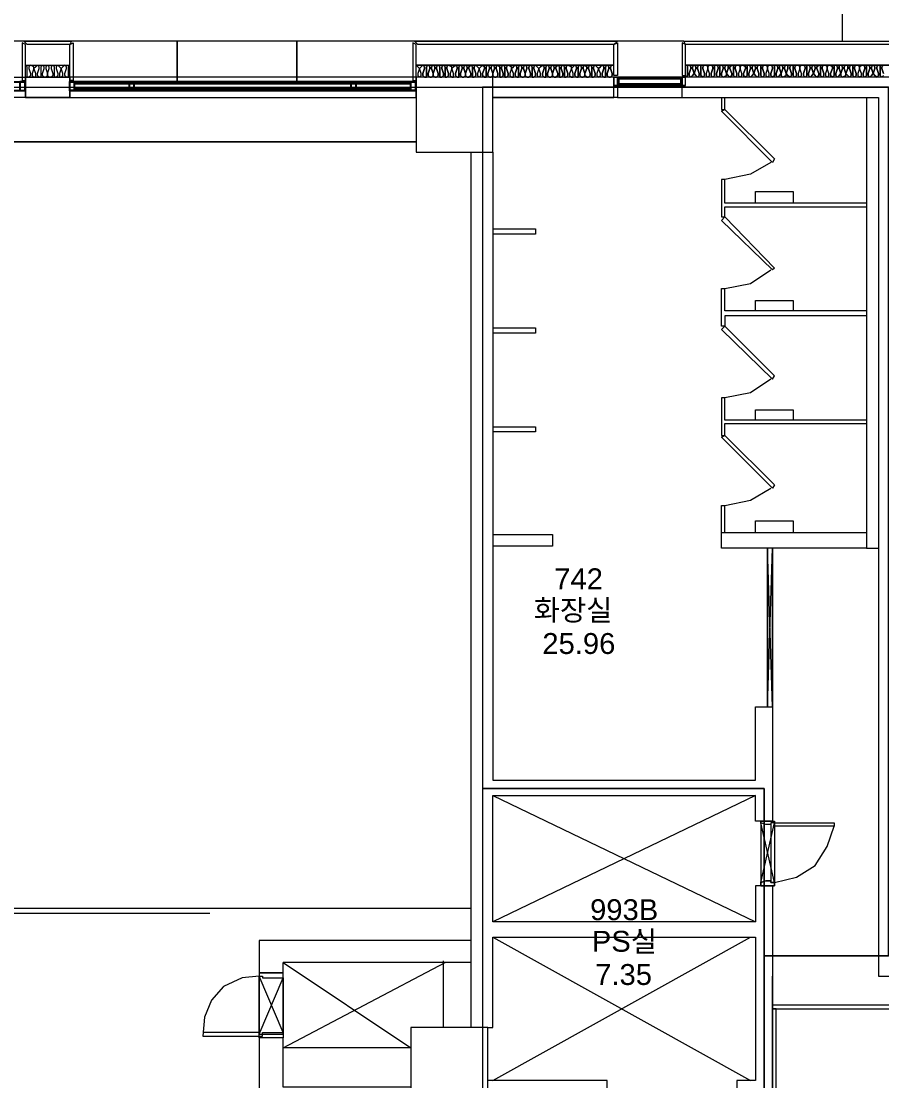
# Model space of a CAD drawing. Header units: millimetres. Extents: x -4033 to 126988, y -1911 to 106718.
# Drawn here: x 60194 to 68123, y 29826 to 39585 of the extents above; entities that cross this region are included whole.
import ezdxf

# ---------------------------------------------------------------- set-up
doc = ezdxf.new("R2010")
doc.units = ezdxf.units.MM
doc.layers.add('PDF_문자', color=7, linetype='Continuous')
doc.layers.add('PDF_형상', color=7, linetype='Continuous')
doc.styles.add('PDF 맑은고딕Semilight', font='arial.ttf')

msp = doc.modelspace()

# ---------------------------------------------------------------- linework, layer by layer
at = {"layer": 'PDF_형상', "lineweight": 5}
for points in [[(67761.2, 39400.8), (67761.2, 41805.3), (61364.9, 41805.3), (61364.9, 49883.1), (62025, 49883.1), (62025, 64985.9), (61364.9, 64985.9), (61364.9, 88150.8), (81999.6, 88150.8), (81999.6, 41805.3), (79815.1, 41805.3), (79815.1, 39400.8), (108810.5, 39400.8)], [(66299.6, 39400.8), (20158.4, 39400.8)], [(68138.4, 39086.4), (68122.7, 39070.7), (68106.9, 39086.4), (68106.9, 39102.2), (68106.9, 39149.3), (68106.9, 39165), (68106.9, 39180.7), (68091.2, 39180.7), (68075.5, 39165), (68075.5, 39149.3), (68091.2, 39102.2), (68091.2, 39086.4), (68075.5, 39070.7), (68059.8, 39086.4), (68044.1, 39102.2), (68059.8, 39149.3), (68059.8, 39165), (68044.1, 39180.7), (68028.4, 39165), (68028.4, 39149.3), (68044.1, 39102.2), (68028.4, 39086.4), (68012.7, 39070.7), (67996.9, 39086.4), (67996.9, 39102.2), (68012.7, 39149.3), (68012.7, 39165), (67996.9, 39180.7), (67981.2, 39180.7), (67981.2, 39165), (67981.2, 39149.3), (67981.2, 39102.2), (67981.2, 39086.4), (67965.5, 39070.7), (67949.8, 39086.4), (67949.8, 39102.2), (67965.5, 39149.3), (67965.5, 39165), (67949.8, 39180.7), (67934.1, 39180.7), (67918.4, 39165), (67918.4, 39149.3), (67918.4, 39165), (67902.6, 39180.7), (67886.9, 39180.7), (67871.2, 39165), (67871.2, 39149.3), (67886.9, 39102.2), (67886.9, 39086.4), (67871.2, 39070.7), (67855.5, 39086.4), (67855.5, 39102.2), (67855.5, 39149.3), (67855.5, 39165), (67855.5, 39180.7), (67839.8, 39180.7), (67824.1, 39165), (67824.1, 39149.3), (67839.8, 39102.2), (67839.8, 39086.4), (67824.1, 39070.7), (67808.3, 39086.4), (67792.6, 39102.2), (67808.3, 39149.3), (67808.3, 39165), (67808.3, 39180.7), (67792.6, 39180.7), (67776.9, 39165), (67776.9, 39149.3), (67792.6, 39102.2), (67792.6, 39086.4), (67761.2, 39070.7), (67745.5, 39086.4), (67745.5, 39102.2), (67761.2, 39149.3), (67761.2, 39165), (67745.5, 39180.7), (67729.8, 39180.7), (67729.8, 39165), (67729.8, 39149.3), (67745.5, 39102.2), (67729.8, 39086.4), (67714.1, 39070.7), (67698.3, 39086.4), (67698.3, 39102.2), (67714.1, 39149.3), (67714.1, 39165), (67698.3, 39180.7), (67682.6, 39180.7), (67682.6, 39165), (67682.6, 39149.3), (67682.6, 39102.2), (67682.6, 39086.4), (67666.9, 39070.7), (67651.2, 39086.4), (67651.2, 39102.2), (67666.9, 39149.3), (67666.9, 39165), (67651.2, 39180.7), (67635.5, 39180.7), (67619.8, 39165), (67619.8, 39149.3), (67619.8, 39165), (67604, 39180.7), (67588.3, 39180.7), (67572.6, 39165), (67572.6, 39149.3), (67588.3, 39102.2), (67588.3, 39086.4), (67572.6, 39070.7), (67556.9, 39086.4), (67556.9, 39102.2), (67556.9, 39149.3), (67556.9, 39165), (67556.9, 39180.7), (67541.2, 39180.7), (67525.5, 39165), (67525.5, 39149.3), (67541.2, 39102.2), (67541.2, 39086.4), (67525.5, 39070.7), (67509.7, 39086.4), (67494, 39102.2), (67509.7, 39149.3), (67509.7, 39165), (67494, 39180.7), (67478.3, 39165), (67478.3, 39149.3), (67494, 39102.2), (67478.3, 39086.4), (67462.6, 39070.7), (67446.9, 39086.4), (67446.9, 39102.2), (67462.6, 39149.3), (67462.6, 39165), (67446.9, 39180.7), (67431.2, 39180.7), (67431.2, 39165), (67431.2, 39149.3), (67431.2, 39102.2), (67431.2, 39086.4), (67415.5, 39070.7), (67399.7, 39086.4), (67399.7, 39102.2), (67415.5, 39149.3), (67415.5, 39165), (67399.7, 39180.7), (67384, 39180.7), (67368.3, 39165), (67368.3, 39149.3), (67368.3, 39165), (67352.6, 39180.7), (67336.9, 39180.7), (67321.2, 39165), (67321.2, 39149.3), (67336.9, 39102.2), (67336.9, 39086.4), (67321.2, 39070.7), (67305.4, 39086.4), (67305.4, 39102.2), (67305.4, 39149.3), (67305.4, 39165), (67305.4, 39180.7), (67289.7, 39180.7), (67274, 39165), (67274, 39149.3), (67289.7, 39102.2), (67289.7, 39086.4), (67274, 39070.7), (67258.3, 39086.4), (67242.6, 39102.2), (67258.3, 39149.3), (67258.3, 39165), (67258.3, 39180.7), (67242.6, 39180.7), (67226.9, 39165), (67226.9, 39149.3), (67242.6, 39102.2), (67242.6, 39086.4), (67211.2, 39070.7), (67195.4, 39086.4), (67195.4, 39102.2), (67211.2, 39149.3), (67211.2, 39165), (67195.4, 39180.7), (67179.7, 39180.7), (67179.7, 39165), (67179.7, 39149.3), (67195.4, 39102.2), (67179.7, 39086.4), (67164, 39070.7), (67148.3, 39086.4), (67148.3, 39102.2), (67164, 39149.3), (67164, 39165), (67148.3, 39180.7), (67132.6, 39180.7), (67132.6, 39165), (67132.6, 39149.3), (67132.6, 39102.2), (67132.6, 39086.4), (67116.9, 39070.7), (67101.1, 39086.4), (67101.1, 39102.2), (67116.9, 39149.3), (67116.9, 39165), (67101.1, 39180.7), (67085.4, 39180.7), (67069.7, 39165), (67069.7, 39149.3), (67069.7, 39165), (67054, 39180.7), (67038.3, 39180.7), (67022.6, 39165), (67022.6, 39149.3), (67038.3, 39102.2), (67038.3, 39086.4), (67022.6, 39070.7), (67006.8, 39086.4), (67006.8, 39102.2), (67006.8, 39149.3), (67006.8, 39165), (67006.8, 39180.7), (66991.1, 39180.7), (66975.4, 39165), (66975.4, 39149.3), (66991.1, 39102.2), (66991.1, 39086.4), (66975.4, 39070.7), (66959.7, 39086.4), (66944, 39102.2), (66959.7, 39149.3), (66959.7, 39165), (66944, 39180.7), (66928.3, 39165), (66928.3, 39149.3), (66944, 39102.2), (66928.3, 39086.4), (66912.6, 39070.7), (66896.8, 39086.4), (66896.8, 39102.2), (66912.6, 39149.3), (66912.6, 39165), (66896.8, 39180.7), (66881.1, 39180.7), (66881.1, 39165), (66881.1, 39149.3), (66881.1, 39102.2), (66881.1, 39086.4), (66865.4, 39070.7), (66849.7, 39086.4), (66849.7, 39102.2), (66865.4, 39149.3), (66865.4, 39165), (66849.7, 39180.7), (66834, 39180.7), (66818.3, 39165), (66818.3, 39149.3), (66818.3, 39165), (66802.5, 39180.7), (66786.8, 39180.7), (66771.1, 39165), (66771.1, 39149.3), (66786.8, 39102.2), (66786.8, 39086.4), (66771.1, 39070.7), (66755.4, 39086.4), (66755.4, 39102.2), (66755.4, 39149.3), (66755.4, 39165), (66755.4, 39180.7), (66739.7, 39180.7), (66724, 39165), (66724, 39149.3), (66739.7, 39102.2), (66739.7, 39086.4), (66724, 39070.7), (66708.2, 39086.4), (66692.5, 39102.2), (66708.2, 39149.3), (66708.2, 39165), (66708.2, 39180.7), (66692.5, 39180.7), (66676.8, 39165), (66676.8, 39149.3), (66692.5, 39102.2), (66692.5, 39086.4), (66661.1, 39070.7), (66645.4, 39086.4), (66645.4, 39102.2), (66661.1, 39149.3), (66661.1, 39165), (66645.4, 39180.7), (66629.7, 39180.7), (66629.7, 39165), (66629.7, 39149.3), (66629.7, 39102.2), (66629.7, 39086.4), (66614, 39070.7), (66598.2, 39086.4), (66598.2, 39102.2), (66614, 39149.3), (66614, 39165), (66598.2, 39180.7), (66582.5, 39180.7), (66582.5, 39165), (66582.5, 39149.3), (66582.5, 39102.2), (66582.5, 39086.4), (66566.8, 39070.7), (66551.1, 39086.4), (66551.1, 39102.2), (66566.8, 39149.3), (66566.8, 39165), (66551.1, 39180.7), (66535.4, 39180.7), (66519.7, 39165), (66519.7, 39149.3), (66519.7, 39165), (66503.9, 39180.7), (66488.2, 39180.7), (66472.5, 39165), (66472.5, 39149.3), (66488.2, 39102.2), (66488.2, 39086.4), (66472.5, 39070.7), (66456.8, 39086.4), (66456.8, 39102.2), (66456.8, 39149.3), (66456.8, 39165), (66456.8, 39180.7), (66441.1, 39180.7), (66425.4, 39165), (66425.4, 39149.3), (66441.1, 39102.2), (66441.1, 39086.4), (66425.4, 39070.7), (66409.7, 39086.4), (66393.9, 39102.2), (66409.7, 39149.3), (66409.7, 39165), (66393.9, 39180.7), (66378.2, 39165), (66378.2, 39149.3), (66393.9, 39102.2), (66378.2, 39086.4), (66362.5, 39070.7), (66346.8, 39086.4), (66346.8, 39102.2), (66362.5, 39149.3), (66362.5, 39165), (66346.8, 39180.7), (66331.1, 39180.7), (66331.1, 39165), (66331.1, 39149.3), (66331.1, 39102.2), (66331.1, 39086.4), (66315.4, 39070.7), (65655.3, 39070.7), (66315.4, 39070.7), (66331.1, 39086.4), (66331.1, 39102.2), (66331.1, 39149.3), (66331.1, 39165), (66331.1, 39180.7), (66346.8, 39180.7), (66362.5, 39165), (66362.5, 39149.3), (66346.8, 39102.2), (66346.8, 39086.4), (66362.5, 39070.7), (66378.2, 39086.4), (66393.9, 39102.2), (66378.2, 39149.3), (66378.2, 39165), (66393.9, 39180.7), (66409.7, 39165), (66409.7, 39149.3), (66393.9, 39102.2), (66409.7, 39086.4), (66425.4, 39070.7), (66441.1, 39086.4), (66441.1, 39102.2), (66425.4, 39149.3), (66425.4, 39165), (66441.1, 39180.7), (66456.8, 39180.7), (66456.8, 39165), (66456.8, 39149.3), (66456.8, 39102.2), (66456.8, 39086.4), (66472.5, 39070.7), (66488.2, 39086.4), (66488.2, 39102.2), (66472.5, 39149.3), (66472.5, 39165), (66488.2, 39180.7), (66503.9, 39180.7), (66519.7, 39165), (66519.7, 39149.3), (66519.7, 39165), (66535.4, 39180.7), (66551.1, 39180.7), (66566.8, 39165), (66566.8, 39149.3), (66551.1, 39102.2), (66551.1, 39086.4), (66566.8, 39070.7), (66582.5, 39086.4), (66582.5, 39102.2), (66582.5, 39149.3), (66582.5, 39165), (66582.5, 39180.7), (66598.2, 39180.7), (66614, 39165), (66614, 39149.3), (66598.2, 39102.2), (66598.2, 39086.4), (66614, 39070.7), (66629.7, 39086.4), (66629.7, 39102.2), (66629.7, 39149.3), (66629.7, 39165), (66629.7, 39180.7), (66645.4, 39180.7), (66661.1, 39165), (66661.1, 39149.3), (66645.4, 39102.2), (66645.4, 39086.4), (66661.1, 39070.7), (66692.5, 39086.4), (66692.5, 39102.2), (66676.8, 39149.3), (66676.8, 39165), (66692.5, 39180.7), (66708.2, 39180.7), (66708.2, 39165), (66708.2, 39149.3), (66692.5, 39102.2), (66708.2, 39086.4), (66724, 39070.7), (66739.7, 39086.4), (66739.7, 39102.2), (66724, 39149.3), (66724, 39165), (66739.7, 39180.7), (66755.4, 39180.7), (66755.4, 39165), (66755.4, 39149.3), (66755.4, 39102.2), (66755.4, 39086.4), (66771.1, 39070.7), (66786.8, 39086.4), (66786.8, 39102.2), (66771.1, 39149.3), (66771.1, 39165), (66786.8, 39180.7), (66802.5, 39180.7), (66818.3, 39165), (66818.3, 39149.3), (66818.3, 39165), (66834, 39180.7), (66849.7, 39180.7), (66865.4, 39165), (66865.4, 39149.3), (66849.7, 39102.2), (66849.7, 39086.4), (66865.4, 39070.7), (66881.1, 39086.4), (66881.1, 39102.2), (66881.1, 39149.3), (66881.1, 39165), (66881.1, 39180.7), (66896.8, 39180.7), (66912.6, 39165), (66912.6, 39149.3), (66896.8, 39102.2), (66896.8, 39086.4), (66912.6, 39070.7), (66928.3, 39086.4), (66944, 39102.2), (66928.3, 39149.3), (66928.3, 39165), (66944, 39180.7), (66959.7, 39165), (66959.7, 39149.3), (66944, 39102.2), (66959.7, 39086.4), (66975.4, 39070.7), (66991.1, 39086.4), (66991.1, 39102.2), (66975.4, 39149.3), (66975.4, 39165), (66991.1, 39180.7), (67006.8, 39180.7), (67006.8, 39165), (67006.8, 39149.3), (67006.8, 39102.2), (67006.8, 39086.4), (67022.6, 39070.7), (67038.3, 39086.4), (67038.3, 39102.2), (67022.6, 39149.3), (67022.6, 39165), (67038.3, 39180.7), (67054, 39180.7), (67069.7, 39165), (67069.7, 39149.3), (67069.7, 39165), (67085.4, 39180.7), (67101.1, 39180.7), (67116.9, 39165), (67116.9, 39149.3), (67101.1, 39102.2), (67101.1, 39086.4), (67116.9, 39070.7), (67132.6, 39086.4), (67132.6, 39102.2), (67132.6, 39149.3), (67132.6, 39165), (67132.6, 39180.7), (67148.3, 39180.7), (67164, 39165), (67164, 39149.3), (67148.3, 39102.2), (67148.3, 39086.4), (67164, 39070.7), (67179.7, 39086.4), (67195.4, 39102.2), (67179.7, 39149.3), (67179.7, 39165), (67179.7, 39180.7), (67195.4, 39180.7), (67211.2, 39165), (67211.2, 39149.3), (67195.4, 39102.2), (67195.4, 39086.4), (67211.2, 39070.7), (67242.6, 39086.4), (67242.6, 39102.2), (67226.9, 39149.3), (67226.9, 39165), (67242.6, 39180.7), (67258.3, 39180.7), (67258.3, 39165), (67258.3, 39149.3), (67242.6, 39102.2), (67258.3, 39086.4), (67274, 39070.7), (67289.7, 39086.4), (67289.7, 39102.2), (67274, 39149.3), (67274, 39165), (67289.7, 39180.7), (67305.4, 39180.7), (67305.4, 39165), (67305.4, 39149.3), (67305.4, 39102.2), (67305.4, 39086.4), (67321.2, 39070.7), (67336.9, 39086.4), (67336.9, 39102.2), (67321.2, 39149.3), (67321.2, 39165), (67336.9, 39180.7), (67352.6, 39180.7), (67368.3, 39165), (67368.3, 39149.3), (67368.3, 39165), (67384, 39180.7), (67399.7, 39180.7), (67415.5, 39165), (67415.5, 39149.3), (67399.7, 39102.2), (67399.7, 39086.4), (67415.5, 39070.7), (67431.2, 39086.4), (67431.2, 39102.2), (67431.2, 39149.3), (67431.2, 39165), (67431.2, 39180.7), (67446.9, 39180.7), (67462.6, 39165), (67462.6, 39149.3), (67446.9, 39102.2), (67446.9, 39086.4), (67462.6, 39070.7), (67478.3, 39086.4), (67494, 39102.2), (67478.3, 39149.3), (67478.3, 39165), (67494, 39180.7), (67509.7, 39165), (67509.7, 39149.3), (67494, 39102.2), (67509.7, 39086.4), (67525.5, 39070.7), (67541.2, 39086.4), (67541.2, 39102.2), (67525.5, 39149.3), (67525.5, 39165), (67541.2, 39180.7), (67556.9, 39180.7), (67556.9, 39165), (67556.9, 39149.3), (67556.9, 39102.2), (67556.9, 39086.4), (67572.6, 39070.7), (67588.3, 39086.4), (67588.3, 39102.2), (67572.6, 39149.3), (67572.6, 39165), (67588.3, 39180.7), (67604, 39180.7), (67619.8, 39165), (67619.8, 39149.3), (67619.8, 39165), (67635.5, 39180.7), (67651.2, 39180.7), (67666.9, 39165), (67666.9, 39149.3), (67651.2, 39102.2), (67651.2, 39086.4), (67666.9, 39070.7), (67682.6, 39086.4), (67682.6, 39102.2), (67682.6, 39149.3), (67682.6, 39165), (67682.6, 39180.7), (67698.3, 39180.7), (67714.1, 39165), (67714.1, 39149.3), (67698.3, 39102.2), (67698.3, 39086.4), (67714.1, 39070.7), (67729.8, 39086.4), (67745.5, 39102.2), (67729.8, 39149.3), (67729.8, 39165), (67729.8, 39180.7), (67745.5, 39180.7), (67761.2, 39165), (67761.2, 39149.3), (67745.5, 39102.2), (67745.5, 39086.4), (67761.2, 39070.7), (67792.6, 39086.4), (67792.6, 39102.2), (67776.9, 39149.3), (67776.9, 39165), (67792.6, 39180.7), (67808.3, 39180.7), (67808.3, 39165), (67808.3, 39149.3), (67792.6, 39102.2), (67808.3, 39086.4), (67824.1, 39070.7), (67839.8, 39086.4), (67839.8, 39102.2), (67824.1, 39149.3), (67824.1, 39165), (67839.8, 39180.7), (67855.5, 39180.7), (67855.5, 39165), (67855.5, 39149.3), (67855.5, 39102.2), (67855.5, 39086.4), (67871.2, 39070.7), (67886.9, 39086.4), (67886.9, 39102.2), (67871.2, 39149.3), (67871.2, 39165), (67886.9, 39180.7), (67902.6, 39180.7), (67918.4, 39165), (67918.4, 39149.3), (67918.4, 39165), (67934.1, 39180.7), (67949.8, 39180.7), (67965.5, 39165), (67965.5, 39149.3), (67949.8, 39102.2), (67949.8, 39086.4), (67965.5, 39070.7), (67981.2, 39086.4), (67981.2, 39102.2), (67981.2, 39149.3), (67981.2, 39165), (67981.2, 39180.7), (67996.9, 39180.7), (68012.7, 39165), (68012.7, 39149.3), (67996.9, 39102.2), (67996.9, 39086.4), (68012.7, 39070.7), (68028.4, 39086.4), (68044.1, 39102.2), (68028.4, 39149.3), (68028.4, 39165), (68044.1, 39180.7), (68059.8, 39165), (68059.8, 39149.3), (68044.1, 39102.2), (68059.8, 39086.4), (68075.5, 39070.7), (68091.2, 39086.4), (68091.2, 39102.2), (68075.5, 39149.3), (68075.5, 39165), (68091.2, 39180.7), (68106.9, 39180.7), (68106.9, 39165), (68106.9, 39149.3), (68106.9, 39102.2), (68106.9, 39086.4), (68122.7, 39070.7), (68138.4, 39086.4)], [(71988.7, 39180.7), (66315.4, 39180.7), (71988.7, 39180.7)], [(68138.4, 39180.7), (68122.7, 39165), (68122.7, 39149.3), (68138.4, 39102.2)], [(68138.4, 39102.2), (68122.7, 39149.3), (68122.7, 39165), (68138.4, 39180.7)], [(65686.7, 38882.1), (64539.5, 38882.1), (65655.3, 38882.1), (65655.3, 39070.7), (63832.3, 39070.7), (63832.3, 38379.2), (64539.5, 38379.2), (64539.5, 32595.9), (66959.7, 32595.9), (66959.7, 33271.6), (67116.9, 33271.6), (67116.9, 34733.2), (67116.9, 33271.6), (67069.7, 34733.2), (67069.7, 33271.6), (67116.9, 34733.2), (67069.7, 34733.2), (67069.7, 33271.6), (67116.9, 33271.6), (67116.9, 32218.7), (66959.7, 32218.7), (66959.7, 32454.4)], [(64539.5, 38882.1), (65655.3, 38882.1), (65655.3, 39070.7), (63832.3, 39070.7), (63832.3, 38379.2), (64539.5, 38379.2)], [(71894.4, 39070.7), (68091.2, 39070.7), (66283.9, 39070.7), (66283.9, 38976.4), (65686.7, 38976.4), (65686.7, 39070.7), (64539.5, 39070.7)], [(66283.9, 38882.1), (66283.9, 39070.7), (65686.7, 39070.7), (65686.7, 38882.1), (66283.9, 38882.1), (68091.2, 38882.1), (68091.2, 30788.6), (69395.6, 30788.6)], [(22940.1, 38976.4), (64445.2, 38976.4), (68185.5, 38976.4), (71784.4, 38976.4), (76687.7, 38976.4), (79296.5, 38976.4), (82942.5, 38976.4), (86384.3, 38976.4)], [(57043.1, 38976.4), (60233.4, 38976.4)], [(60642, 38976.4), (63832.3, 38976.4)], [(84136.9, 30882.9), (82942.5, 30882.9), (79296.5, 30882.9), (76687.7, 30882.9), (76687.7, 36477.6), (76687.7, 38976.4), (71784.4, 38976.4), (71784.4, 34528.9), (71784.4, 30977.2), (68185.5, 30977.2), (67038.3, 30977.2), (67038.3, 29704.2), (67069.7, 29704.2), (67069.7, 27331.1), (67934.1, 27331.1), (71690.1, 27331.1), (75446.2, 27331.1), (79186.5, 27331.1), (82942.5, 27331.1), (86698.6, 27331.1)], [(66645.4, 38882.1), (66645.4, 38772.1), (66676.8, 38772.1), (67132.6, 38316.4), (67116.9, 38284.9), (66645.4, 38756.4), (66676.8, 38772.1), (66676.8, 38882.1)], [(67981.2, 38882.1), (67981.2, 34733.2), (68091.2, 34733.2)], [(64335.2, 38379.2), (64335.2, 30317.1)], [(67101.1, 38284.9), (66912.6, 38174.9), (66676.8, 38127.8), (66645.4, 38127.8), (66645.4, 37782), (66676.8, 37782), (67132.6, 37310.6), (67116.9, 37294.9), (66645.4, 37750.6), (66676.8, 37782), (66676.8, 37876.3), (67981.2, 37876.3)], [(67981.2, 37907.8), (66676.8, 37907.8), (66676.8, 38127.8)], [(66959.7, 37907.8), (66959.7, 38017.8), (67305.4, 38017.8), (67305.4, 37907.8)], [(64539.5, 37672), (64932.4, 37672), (64932.4, 37624.9), (64539.5, 37624.9)], [(67981.2, 36870.5), (66676.8, 36870.5), (66676.8, 36776.2), (66645.4, 36744.8), (67116.9, 36289.1), (67132.6, 36320.5), (66676.8, 36776.2), (66645.4, 36776.2), (66645.4, 37122), (66676.8, 37122), (66912.6, 37169.1), (67101.1, 37294.9)], [(67981.2, 36917.7), (66676.8, 36917.7), (66676.8, 37122)], [(66959.7, 36917.7), (66959.7, 37012), (67305.4, 37012), (67305.4, 36917.7)], [(64539.5, 36760.5), (64932.4, 36760.5), (64932.4, 36713.4), (64539.5, 36713.4)], [(67101.1, 36289.1), (66912.6, 36163.3), (66676.8, 36116.2), (66645.4, 36116.2), (66645.4, 35770.4), (66676.8, 35770.4), (67132.6, 35314.7), (67116.9, 35283.3), (66645.4, 35754.7), (66676.8, 35770.4), (66676.8, 35880.5), (67981.2, 35880.5)], [(67981.2, 35911.9), (66676.8, 35911.9), (66676.8, 36116.2)], [(66959.7, 35911.9), (66959.7, 36006.2), (67305.4, 36006.2), (67305.4, 35911.9)], [(64539.5, 35849), (64932.4, 35849), (64932.4, 35801.9), (64539.5, 35801.9)], [(67981.2, 34733.2), (66645.4, 34733.2), (66645.4, 34874.6), (66645.4, 35126.1), (66676.8, 35126.1), (66912.6, 35173.2), (67101.1, 35283.3)], [(66676.8, 34874.6), (66676.8, 35126.1)], [(66959.7, 34874.6), (66959.7, 34984.7), (67305.4, 34984.7), (67305.4, 34874.6)], [(64539.5, 34858.9), (65089.5, 34858.9), (65089.5, 34748.9), (64539.5, 34748.9)], [(66645.4, 34874.6), (67981.2, 34874.6)], [(67069.7, 33271.6), (67069.7, 34733.2)], [(64539.5, 32454.4), (66959.7, 31291.5), (64539.5, 31291.5), (64539.5, 32454.4), (66959.7, 32454.4), (64539.5, 31291.5)], [(67116.9, 32218.7), (67132.6, 32218.7), (67132.6, 32203), (67101.1, 32203), (67101.1, 32187.3), (67054, 32187.3), (67006.8, 32203), (67006.8, 32218.7), (67022.6, 32218.7)], [(67101.1, 32187.3), (67101.1, 31668.7)], [(67132.6, 32171.6), (67132.6, 31652.9), (67336.9, 31700.1), (67509.7, 31810.1), (67619.8, 31983), (67682.6, 32171.6)], [(67022.6, 31621.5), (67006.8, 31621.5), (67006.8, 31652.9), (67054, 31668.7), (67101.1, 31668.7), (67101.1, 31652.9), (67132.6, 31652.9), (67132.6, 31621.5), (67116.9, 31621.5), (67116.9, 29625.6), (66959.7, 29625.6), (66786.8, 29625.6), (66786.8, 29169.9), (67006.8, 29169.9), (67006.8, 29059.8), (67116.9, 29059.8), (67116.9, 29625.6)], [(67116.9, 31621.5), (66959.7, 31621.5), (66959.7, 31291.5)], [(23034.4, 31417.2), (64335.2, 31417.2)], [(23034.4, 31370.1), (61930.7, 31370.1)], [(64492.3, 30317.1), (64539.5, 30317.1), (64539.5, 31150), (66959.7, 31150), (66959.7, 29829.9), (66786.8, 29829.9), (66786.8, 29625.6), (65592.4, 29625.6), (65592.4, 29829.9), (64492.3, 29829.9)], [(64539.5, 31150), (66912.6, 29829.9)], [(64539.5, 29829.9), (66912.6, 31150)], [(64335.2, 31118.6), (62386.4, 31118.6), (62386.4, 30820), (62386.4, 30788.6), (62417.9, 30788.6), (62417.9, 30772.9), (62606.5, 30772.9)], [(62606.5, 30254.2), (62606.5, 30772.9), (62606.5, 30820), (62386.4, 30820), (62606.5, 30820), (62606.5, 30914.3), (63785.1, 30128.5), (62606.5, 30128.5), (64099.4, 30914.3)], [(64335.2, 30914.3), (62606.5, 30914.3)], [(64083.7, 30317.1), (64083.7, 30930)], [(82738.2, 27378.3), (82738.2, 27441.1), (81245.2, 27441.1), (81245.2, 27378.3), (67116.9, 27378.3), (67116.9, 30788.6)], [(62386.4, 30270), (61867.8, 30270)], [(63785.1, 29767.1), (62606.5, 29767.1), (62606.5, 30222.8), (62386.4, 30222.8), (62386.4, 29625.6), (63785.1, 29625.6)]]:
    msp.add_lwpolyline(points, dxfattribs=at)
for points in [[(60233.4, 39369.3), (60202, 39385), (60202, 39039.3), (60233.4, 39039.3)], [(60233.4, 39369.3), (60202, 39385), (60202, 39039.3), (60233.4, 39039.3)], [(60249.1, 39369.3), (60217.7, 39400.8), (60657.7, 39400.8), (60642, 39369.3)], [(60249.1, 39369.3), (60217.7, 39400.8), (60657.7, 39400.8), (60642, 39369.3)], [(60642, 39369.3), (60673.4, 39385), (60673.4, 39039.3), (60642, 39039.3)], [(60642, 39369.3), (60673.4, 39385), (60673.4, 39039.3), (60642, 39039.3)], [(61632.1, 39023.6), (61632.1, 39400.8)], [(62732.2, 39023.6), (62732.2, 39400.8)], [(63832.3, 39369.3), (63800.8, 39385), (63800.8, 39039.3), (63832.3, 39039.3)], [(63832.3, 39369.3), (63800.8, 39385), (63800.8, 39039.3), (63832.3, 39039.3)], [(63848, 39369.3), (63816.6, 39400.8), (65686.7, 39400.8), (65655.3, 39369.3)], [(63848, 39369.3), (63816.6, 39400.8), (65686.7, 39400.8), (65655.3, 39369.3)], [(65655.3, 39369.3), (65686.7, 39385), (65686.7, 39086.4), (65655.3, 39086.4)], [(65655.3, 39369.3), (65686.7, 39385), (65686.7, 39086.4), (65655.3, 39086.4)], [(66315.4, 39369.3), (66283.9, 39385), (66283.9, 39086.4), (66315.4, 39086.4)], [(66315.4, 39369.3), (66283.9, 39385), (66283.9, 39086.4), (66315.4, 39086.4)], [(66315.4, 39369.3), (66299.6, 39400.8), (72208.7, 39400.8), (72177.3, 39369.3)], [(66315.4, 39369.3), (66299.6, 39400.8), (72208.7, 39400.8), (72177.3, 39369.3)], [(60642, 39180.7), (60626.3, 39165), (60626.3, 39149.3), (60626.3, 39102.2), (60626.3, 39086.4), (60626.3, 39070.7), (60610.6, 39070.7), (60594.9, 39086.4), (60594.9, 39102.2), (60610.6, 39149.3), (60610.6, 39165), (60594.9, 39180.7), (60579.1, 39165), (60563.4, 39149.3), (60547.7, 39165), (60532, 39180.7), (60516.3, 39165), (60516.3, 39149.3), (60532, 39102.2), (60532, 39086.4), (60516.3, 39070.7), (60500.6, 39070.7), (60500.6, 39086.4), (60500.6, 39102.2), (60500.6, 39149.3), (60500.6, 39165), (60484.8, 39180.7), (60469.1, 39165), (60469.1, 39149.3), (60484.8, 39102.2), (60484.8, 39086.4), (60469.1, 39070.7), (60453.4, 39070.7), (60437.7, 39086.4), (60437.7, 39102.2), (60453.4, 39149.3), (60453.4, 39165), (60437.7, 39180.7), (60422, 39165), (60422, 39149.3), (60437.7, 39102.2), (60437.7, 39086.4), (60422, 39070.7), (60406.3, 39070.7), (60390.5, 39086.4), (60390.5, 39102.2), (60406.3, 39149.3), (60406.3, 39165), (60390.5, 39180.7), (60374.8, 39165), (60374.8, 39149.3), (60374.8, 39102.2), (60374.8, 39086.4), (60374.8, 39070.7), (60359.1, 39070.7), (60343.4, 39086.4), (60343.4, 39102.2), (60359.1, 39149.3), (60359.1, 39165), (60343.4, 39180.7), (60327.7, 39165), (60312, 39149.3), (60312, 39165), (60280.5, 39180.7), (60264.8, 39165), (60264.8, 39149.3), (60280.5, 39102.2), (60280.5, 39086.4), (60264.8, 39070.7), (60249.1, 39070.7), (60249.1, 39086.4), (60249.1, 39102.2), (60249.1, 39149.3), (60249.1, 39165), (60233.4, 39180.7)], [(60642, 39180.7), (60626.3, 39165), (60626.3, 39149.3), (60626.3, 39102.2), (60626.3, 39086.4), (60626.3, 39070.7), (60610.6, 39070.7), (60594.9, 39086.4), (60594.9, 39102.2), (60610.6, 39149.3), (60610.6, 39165), (60594.9, 39180.7), (60579.1, 39165), (60563.4, 39149.3), (60547.7, 39165), (60532, 39180.7), (60516.3, 39165), (60516.3, 39149.3), (60532, 39102.2), (60532, 39086.4), (60516.3, 39070.7), (60500.6, 39070.7), (60500.6, 39086.4), (60500.6, 39102.2), (60500.6, 39149.3), (60500.6, 39165), (60484.8, 39180.7), (60469.1, 39165), (60469.1, 39149.3), (60484.8, 39102.2), (60484.8, 39086.4), (60469.1, 39070.7), (60453.4, 39070.7), (60437.7, 39086.4), (60437.7, 39102.2), (60453.4, 39149.3), (60453.4, 39165), (60437.7, 39180.7), (60422, 39165), (60422, 39149.3), (60437.7, 39102.2), (60437.7, 39086.4), (60422, 39070.7), (60406.3, 39070.7), (60390.5, 39086.4), (60390.5, 39102.2), (60406.3, 39149.3), (60406.3, 39165), (60390.5, 39180.7), (60374.8, 39165), (60374.8, 39149.3), (60374.8, 39102.2), (60374.8, 39086.4), (60374.8, 39070.7), (60359.1, 39070.7), (60343.4, 39086.4), (60343.4, 39102.2), (60359.1, 39149.3), (60359.1, 39165), (60343.4, 39180.7), (60327.7, 39165), (60312, 39149.3), (60312, 39165), (60280.5, 39180.7), (60264.8, 39165), (60264.8, 39149.3), (60280.5, 39102.2), (60280.5, 39086.4), (60264.8, 39070.7), (60249.1, 39070.7), (60249.1, 39086.4), (60249.1, 39102.2), (60249.1, 39149.3), (60249.1, 39165), (60233.4, 39180.7)], [(60312, 39149.3), (60296.3, 39102.2), (60296.3, 39086.4), (60312, 39070.7), (60327.7, 39070.7), (60327.7, 39086.4), (60327.7, 39102.2)], [(60312, 39149.3), (60296.3, 39102.2), (60296.3, 39086.4), (60312, 39070.7), (60327.7, 39070.7), (60327.7, 39086.4), (60327.7, 39102.2)], [(60563.4, 39149.3), (60547.7, 39102.2), (60547.7, 39086.4), (60547.7, 39070.7), (60563.4, 39070.7), (60579.1, 39086.4), (60579.1, 39102.2)], [(60563.4, 39149.3), (60547.7, 39102.2), (60547.7, 39086.4), (60547.7, 39070.7), (60563.4, 39070.7), (60579.1, 39086.4), (60579.1, 39102.2)], [(65623.9, 39149.3), (65639.6, 39102.2), (65639.6, 39086.4), (65623.9, 39070.7), (65608.2, 39070.7), (65592.4, 39086.4), (65592.4, 39102.2), (65608.2, 39149.3), (65608.2, 39165), (65592.4, 39180.7), (65576.7, 39165), (65576.7, 39149.3), (65576.7, 39102.2), (65576.7, 39086.4), (65576.7, 39070.7), (65561, 39070.7), (65545.3, 39086.4), (65545.3, 39102.2), (65561, 39149.3), (65561, 39165), (65545.3, 39180.7), (65529.6, 39165), (65513.9, 39149.3), (65498.1, 39165), (65482.4, 39180.7), (65466.7, 39165), (65466.7, 39149.3), (65482.4, 39102.2), (65482.4, 39086.4), (65466.7, 39070.7), (65451, 39070.7), (65451, 39086.4), (65451, 39102.2), (65451, 39149.3), (65451, 39165), (65435.3, 39180.7), (65419.6, 39165), (65419.6, 39149.3), (65435.3, 39102.2), (65435.3, 39086.4), (65419.6, 39070.7), (65403.9, 39070.7), (65388.1, 39086.4), (65388.1, 39102.2), (65403.9, 39149.3), (65403.9, 39165), (65388.1, 39180.7), (65372.4, 39165), (65372.4, 39149.3), (65388.1, 39102.2), (65388.1, 39086.4), (65372.4, 39070.7), (65356.7, 39070.7), (65341, 39086.4), (65341, 39102.2), (65356.7, 39149.3), (65356.7, 39165), (65341, 39180.7), (65325.3, 39165), (65325.3, 39149.3), (65325.3, 39102.2), (65325.3, 39086.4), (65325.3, 39070.7), (65309.6, 39070.7), (65293.8, 39086.4), (65293.8, 39102.2), (65309.6, 39149.3), (65309.6, 39165), (65293.8, 39180.7), (65278.1, 39165), (65262.4, 39149.3), (65262.4, 39165), (65231, 39180.7), (65215.3, 39165), (65215.3, 39149.3), (65231, 39102.2), (65231, 39086.4), (65215.3, 39070.7), (65199.5, 39070.7), (65199.5, 39086.4), (65199.5, 39102.2), (65199.5, 39149.3), (65199.5, 39165), (65183.8, 39180.7), (65168.1, 39165), (65168.1, 39149.3), (65183.8, 39102.2), (65183.8, 39086.4), (65168.1, 39070.7), (65152.4, 39070.7), (65152.4, 39086.4), (65152.4, 39102.2), (65152.4, 39149.3), (65152.4, 39165), (65136.7, 39180.7), (65121, 39165), (65121, 39149.3), (65136.7, 39102.2), (65136.7, 39086.4), (65121, 39070.7), (65105.3, 39070.7), (65089.5, 39086.4), (65089.5, 39102.2), (65105.3, 39149.3), (65105.3, 39165), (65089.5, 39180.7), (65073.8, 39165), (65073.8, 39149.3), (65089.5, 39102.2), (65089.5, 39086.4), (65073.8, 39070.7), (65058.1, 39070.7), (65042.4, 39086.4), (65042.4, 39102.2), (65058.1, 39149.3), (65058.1, 39165), (65042.4, 39180.7), (65026.7, 39165), (65026.7, 39149.3), (65026.7, 39102.2), (65026.7, 39086.4), (65026.7, 39070.7), (65011, 39070.7), (64995.2, 39086.4), (64995.2, 39102.2), (65011, 39149.3), (65011, 39165), (64995.2, 39180.7), (64979.5, 39165), (64963.8, 39149.3), (64948.1, 39165), (64932.4, 39180.7), (64916.7, 39165), (64916.7, 39149.3), (64932.4, 39102.2), (64932.4, 39086.4), (64916.7, 39070.7), (64900.9, 39070.7), (64900.9, 39086.4), (64900.9, 39102.2), (64900.9, 39149.3), (64900.9, 39165), (64885.2, 39180.7), (64869.5, 39165), (64869.5, 39149.3), (64885.2, 39102.2), (64885.2, 39086.4), (64869.5, 39070.7), (64853.8, 39070.7), (64838.1, 39086.4), (64838.1, 39102.2), (64853.8, 39149.3), (64853.8, 39165), (64838.1, 39180.7), (64822.4, 39165), (64822.4, 39149.3), (64838.1, 39102.2), (64838.1, 39086.4), (64822.4, 39070.7), (64806.7, 39070.7), (64790.9, 39086.4), (64790.9, 39102.2), (64806.7, 39149.3), (64806.7, 39165), (64790.9, 39180.7), (64775.2, 39165), (64775.2, 39149.3), (64775.2, 39102.2), (64775.2, 39086.4), (64775.2, 39070.7), (64759.5, 39070.7), (64743.8, 39086.4), (64743.8, 39102.2), (64759.5, 39149.3), (64759.5, 39165), (64743.8, 39180.7), (64728.1, 39165), (64712.4, 39149.3), (64712.4, 39165), (64680.9, 39180.7), (64665.2, 39165), (64665.2, 39149.3), (64680.9, 39102.2), (64680.9, 39086.4), (64665.2, 39070.7), (64649.5, 39070.7), (64649.5, 39086.4), (64649.5, 39102.2), (64649.5, 39149.3), (64649.5, 39165), (64633.8, 39180.7), (64618.1, 39165), (64618.1, 39149.3), (64633.8, 39102.2), (64633.8, 39086.4), (64618.1, 39070.7), (64602.4, 39070.7), (64602.4, 39086.4), (64602.4, 39102.2), (64602.4, 39149.3), (64602.4, 39165), (64586.6, 39180.7), (64570.9, 39165), (64570.9, 39149.3), (64586.6, 39102.2), (64586.6, 39086.4), (64570.9, 39070.7), (64555.2, 39070.7), (64539.5, 39086.4), (64539.5, 39102.2), (64555.2, 39149.3), (64555.2, 39165), (64539.5, 39180.7), (64523.8, 39165), (64523.8, 39149.3), (64539.5, 39102.2), (64539.5, 39086.4), (64523.8, 39070.7), (64508.1, 39070.7), (64492.3, 39086.4), (64492.3, 39102.2), (64508.1, 39149.3), (64508.1, 39165), (64492.3, 39180.7), (64476.6, 39165), (64476.6, 39149.3), (64476.6, 39102.2), (64476.6, 39086.4), (64476.6, 39070.7), (64460.9, 39070.7), (64445.2, 39086.4), (64445.2, 39102.2), (64460.9, 39149.3), (64460.9, 39165), (64445.2, 39180.7), (64429.5, 39165), (64413.8, 39149.3), (64398, 39165), (64382.3, 39180.7), (64366.6, 39165), (64366.6, 39149.3), (64382.3, 39102.2), (64382.3, 39086.4), (64366.6, 39070.7), (64350.9, 39070.7), (64350.9, 39086.4), (64350.9, 39102.2), (64350.9, 39149.3), (64350.9, 39165), (64335.2, 39180.7), (64319.5, 39165), (64319.5, 39149.3), (64335.2, 39102.2), (64335.2, 39086.4), (64319.5, 39070.7), (64303.8, 39070.7), (64288, 39086.4), (64288, 39102.2), (64303.8, 39149.3), (64303.8, 39165), (64288, 39180.7), (64272.3, 39165), (64272.3, 39149.3), (64288, 39102.2), (64288, 39086.4), (64272.3, 39070.7), (64256.6, 39070.7), (64240.9, 39086.4), (64240.9, 39102.2), (64256.6, 39149.3), (64256.6, 39165), (64240.9, 39180.7), (64225.2, 39165), (64225.2, 39149.3), (64225.2, 39102.2), (64225.2, 39086.4), (64225.2, 39070.7), (64209.5, 39070.7), (64193.7, 39086.4), (64193.7, 39102.2), (64209.5, 39149.3), (64209.5, 39165), (64193.7, 39180.7), (64178, 39165), (64162.3, 39149.3), (64162.3, 39165), (64130.9, 39180.7), (64115.2, 39165), (64115.2, 39149.3), (64130.9, 39102.2), (64130.9, 39086.4), (64115.2, 39070.7), (64099.4, 39070.7), (64099.4, 39086.4), (64099.4, 39102.2), (64099.4, 39149.3), (64099.4, 39165), (64083.7, 39180.7), (64068, 39165), (64068, 39149.3), (64083.7, 39102.2), (64083.7, 39086.4), (64068, 39070.7), (64052.3, 39070.7), (64052.3, 39086.4), (64052.3, 39102.2), (64052.3, 39149.3), (64052.3, 39165), (64036.6, 39180.7), (64020.9, 39165), (64020.9, 39149.3), (64036.6, 39102.2), (64036.6, 39086.4), (64020.9, 39070.7), (64005.2, 39070.7), (63989.4, 39086.4), (63989.4, 39102.2), (64005.2, 39149.3), (64005.2, 39165), (63989.4, 39180.7), (63973.7, 39165), (63973.7, 39149.3), (63989.4, 39102.2), (63989.4, 39086.4), (63973.7, 39070.7), (63958, 39070.7), (63942.3, 39086.4), (63942.3, 39102.2), (63958, 39149.3), (63958, 39165), (63942.3, 39180.7), (63926.6, 39165), (63926.6, 39149.3), (63926.6, 39102.2), (63926.6, 39086.4), (63926.6, 39070.7), (63910.9, 39070.7), (63895.1, 39086.4), (63895.1, 39102.2), (63910.9, 39149.3), (63910.9, 39165), (63895.1, 39180.7), (63879.4, 39165), (63863.7, 39149.3), (63848, 39165), (63832.3, 39180.7), (65655.3, 39180.7), (63832.3, 39180.7), (65655.3, 39180.7), (63832.3, 39180.7), (63848, 39165), (63863.7, 39149.3), (63879.4, 39165), (63895.1, 39180.7), (63910.9, 39165), (63910.9, 39149.3), (63895.1, 39102.2), (63895.1, 39086.4), (63910.9, 39070.7), (63926.6, 39070.7), (63926.6, 39086.4), (63926.6, 39102.2), (63926.6, 39149.3), (63926.6, 39165), (63942.3, 39180.7), (63958, 39165), (63958, 39149.3), (63942.3, 39102.2), (63942.3, 39086.4), (63958, 39070.7), (63973.7, 39070.7), (63989.4, 39086.4), (63989.4, 39102.2), (63973.7, 39149.3), (63973.7, 39165), (63989.4, 39180.7), (64005.2, 39165), (64005.2, 39149.3), (63989.4, 39102.2), (63989.4, 39086.4), (64005.2, 39070.7), (64020.9, 39070.7), (64036.6, 39086.4), (64036.6, 39102.2), (64020.9, 39149.3), (64020.9, 39165), (64036.6, 39180.7), (64052.3, 39165), (64052.3, 39149.3), (64052.3, 39102.2), (64052.3, 39086.4), (64052.3, 39070.7), (64068, 39070.7), (64083.7, 39086.4), (64083.7, 39102.2), (64068, 39149.3), (64068, 39165), (64083.7, 39180.7), (64099.4, 39165), (64099.4, 39149.3), (64099.4, 39102.2), (64099.4, 39086.4), (64099.4, 39070.7), (64115.2, 39070.7), (64130.9, 39086.4), (64130.9, 39102.2), (64115.2, 39149.3), (64115.2, 39165), (64130.9, 39180.7), (64162.3, 39165), (64162.3, 39149.3), (64178, 39165), (64193.7, 39180.7), (64209.5, 39165), (64209.5, 39149.3), (64193.7, 39102.2), (64193.7, 39086.4), (64209.5, 39070.7), (64225.2, 39070.7), (64225.2, 39086.4), (64225.2, 39102.2), (64225.2, 39149.3), (64225.2, 39165), (64240.9, 39180.7), (64256.6, 39165), (64256.6, 39149.3), (64240.9, 39102.2), (64240.9, 39086.4), (64256.6, 39070.7), (64272.3, 39070.7), (64288, 39086.4), (64288, 39102.2), (64272.3, 39149.3), (64272.3, 39165), (64288, 39180.7), (64303.8, 39165), (64303.8, 39149.3), (64288, 39102.2), (64288, 39086.4), (64303.8, 39070.7), (64319.5, 39070.7), (64335.2, 39086.4), (64335.2, 39102.2), (64319.5, 39149.3), (64319.5, 39165), (64335.2, 39180.7), (64350.9, 39165), (64350.9, 39149.3), (64350.9, 39102.2), (64350.9, 39086.4), (64350.9, 39070.7), (64366.6, 39070.7), (64382.3, 39086.4), (64382.3, 39102.2), (64366.6, 39149.3), (64366.6, 39165), (64382.3, 39180.7), (64398, 39165), (64413.8, 39149.3), (64429.5, 39165), (64445.2, 39180.7), (64460.9, 39165), (64460.9, 39149.3), (64445.2, 39102.2), (64445.2, 39086.4), (64460.9, 39070.7), (64476.6, 39070.7), (64476.6, 39086.4), (64476.6, 39102.2), (64476.6, 39149.3), (64476.6, 39165), (64492.3, 39180.7), (64508.1, 39165), (64508.1, 39149.3), (64492.3, 39102.2), (64492.3, 39086.4), (64508.1, 39070.7), (64523.8, 39070.7), (64539.5, 39086.4), (64539.5, 39102.2), (64523.8, 39149.3), (64523.8, 39165), (64539.5, 39180.7), (64555.2, 39165), (64555.2, 39149.3), (64539.5, 39102.2), (64539.5, 39086.4), (64555.2, 39070.7), (64570.9, 39070.7), (64586.6, 39086.4), (64586.6, 39102.2), (64570.9, 39149.3), (64570.9, 39165), (64586.6, 39180.7), (64602.4, 39165), (64602.4, 39149.3), (64602.4, 39102.2), (64602.4, 39086.4), (64602.4, 39070.7), (64618.1, 39070.7), (64633.8, 39086.4), (64633.8, 39102.2), (64618.1, 39149.3), (64618.1, 39165), (64633.8, 39180.7), (64649.5, 39165), (64649.5, 39149.3), (64649.5, 39102.2), (64649.5, 39086.4), (64649.5, 39070.7), (64665.2, 39070.7), (64680.9, 39086.4), (64680.9, 39102.2), (64665.2, 39149.3), (64665.2, 39165), (64680.9, 39180.7), (64712.4, 39165), (64712.4, 39149.3), (64728.1, 39165), (64743.8, 39180.7), (64759.5, 39165), (64759.5, 39149.3), (64743.8, 39102.2), (64743.8, 39086.4), (64759.5, 39070.7), (64775.2, 39070.7), (64775.2, 39086.4), (64775.2, 39102.2), (64775.2, 39149.3), (64775.2, 39165), (64790.9, 39180.7), (64806.7, 39165), (64806.7, 39149.3), (64790.9, 39102.2), (64790.9, 39086.4), (64806.7, 39070.7), (64822.4, 39070.7), (64838.1, 39086.4), (64838.1, 39102.2), (64822.4, 39149.3), (64822.4, 39165), (64838.1, 39180.7), (64853.8, 39165), (64853.8, 39149.3), (64838.1, 39102.2), (64838.1, 39086.4), (64853.8, 39070.7), (64869.5, 39070.7), (64885.2, 39086.4), (64885.2, 39102.2), (64869.5, 39149.3), (64869.5, 39165), (64885.2, 39180.7), (64900.9, 39165), (64900.9, 39149.3), (64900.9, 39102.2), (64900.9, 39086.4), (64900.9, 39070.7), (64916.7, 39070.7), (64932.4, 39086.4), (64932.4, 39102.2), (64916.7, 39149.3), (64916.7, 39165), (64932.4, 39180.7), (64948.1, 39165), (64963.8, 39149.3), (64979.5, 39165), (64995.2, 39180.7), (65011, 39165), (65011, 39149.3), (64995.2, 39102.2), (64995.2, 39086.4), (65011, 39070.7), (65026.7, 39070.7), (65026.7, 39086.4), (65026.7, 39102.2), (65026.7, 39149.3), (65026.7, 39165), (65042.4, 39180.7), (65058.1, 39165), (65058.1, 39149.3), (65042.4, 39102.2), (65042.4, 39086.4), (65058.1, 39070.7), (65073.8, 39070.7), (65089.5, 39086.4), (65089.5, 39102.2), (65073.8, 39149.3), (65073.8, 39165), (65089.5, 39180.7), (65105.3, 39165), (65105.3, 39149.3), (65089.5, 39102.2), (65089.5, 39086.4), (65105.3, 39070.7), (65121, 39070.7), (65136.7, 39086.4), (65136.7, 39102.2), (65121, 39149.3), (65121, 39165), (65136.7, 39180.7), (65152.4, 39165), (65152.4, 39149.3), (65152.4, 39102.2), (65152.4, 39086.4), (65152.4, 39070.7), (65168.1, 39070.7), (65183.8, 39086.4), (65183.8, 39102.2), (65168.1, 39149.3), (65168.1, 39165), (65183.8, 39180.7), (65199.5, 39165), (65199.5, 39149.3), (65199.5, 39102.2), (65199.5, 39086.4), (65199.5, 39070.7), (65215.3, 39070.7), (65231, 39086.4), (65231, 39102.2), (65215.3, 39149.3), (65215.3, 39165), (65231, 39180.7), (65262.4, 39165), (65262.4, 39149.3), (65278.1, 39165), (65293.8, 39180.7), (65309.6, 39165), (65309.6, 39149.3), (65293.8, 39102.2), (65293.8, 39086.4), (65309.6, 39070.7), (65325.3, 39070.7), (65325.3, 39086.4), (65325.3, 39102.2), (65325.3, 39149.3), (65325.3, 39165), (65341, 39180.7), (65356.7, 39165), (65356.7, 39149.3), (65341, 39102.2), (65341, 39086.4), (65356.7, 39070.7), (65372.4, 39070.7), (65388.1, 39086.4), (65388.1, 39102.2), (65372.4, 39149.3), (65372.4, 39165), (65388.1, 39180.7), (65403.9, 39165), (65403.9, 39149.3), (65388.1, 39102.2), (65388.1, 39086.4), (65403.9, 39070.7), (65419.6, 39070.7), (65435.3, 39086.4), (65435.3, 39102.2), (65419.6, 39149.3), (65419.6, 39165), (65435.3, 39180.7), (65451, 39165), (65451, 39149.3), (65451, 39102.2), (65451, 39086.4), (65451, 39070.7), (65466.7, 39070.7), (65482.4, 39086.4), (65482.4, 39102.2), (65466.7, 39149.3), (65466.7, 39165), (65482.4, 39180.7), (65498.1, 39165), (65513.9, 39149.3), (65529.6, 39165), (65545.3, 39180.7), (65561, 39165), (65561, 39149.3), (65545.3, 39102.2), (65545.3, 39086.4), (65561, 39070.7), (65576.7, 39070.7), (65576.7, 39086.4), (65576.7, 39102.2), (65576.7, 39149.3), (65576.7, 39165), (65592.4, 39180.7), (65608.2, 39165), (65608.2, 39149.3), (65592.4, 39102.2), (65592.4, 39086.4), (65608.2, 39070.7), (65623.9, 39070.7), (65639.6, 39086.4), (65639.6, 39102.2), (65623.9, 39149.3), (65623.9, 39165), (65639.6, 39180.7), (65623.9, 39165)], [(63863.7, 39149.3), (63848, 39102.2), (63848, 39086.4), (63863.7, 39070.7), (63879.4, 39086.4), (63879.4, 39102.2)], [(63863.7, 39149.3), (63848, 39102.2), (63848, 39086.4), (63863.7, 39070.7), (63879.4, 39086.4), (63879.4, 39102.2)], [(64162.3, 39149.3), (64146.6, 39102.2), (64146.6, 39086.4), (64162.3, 39070.7), (64178, 39070.7), (64178, 39086.4), (64178, 39102.2)], [(64162.3, 39149.3), (64146.6, 39102.2), (64146.6, 39086.4), (64162.3, 39070.7), (64178, 39070.7), (64178, 39086.4), (64178, 39102.2)], [(64413.8, 39149.3), (64398, 39102.2), (64398, 39086.4), (64413.8, 39070.7), (64429.5, 39086.4), (64429.5, 39102.2)], [(64413.8, 39149.3), (64398, 39102.2), (64398, 39086.4), (64413.8, 39070.7), (64429.5, 39086.4), (64429.5, 39102.2)], [(64712.4, 39149.3), (64696.6, 39102.2), (64696.6, 39086.4), (64712.4, 39070.7), (64728.1, 39070.7), (64728.1, 39086.4), (64728.1, 39102.2)], [(64712.4, 39149.3), (64696.6, 39102.2), (64696.6, 39086.4), (64712.4, 39070.7), (64728.1, 39070.7), (64728.1, 39086.4), (64728.1, 39102.2)], [(64963.8, 39149.3), (64948.1, 39102.2), (64948.1, 39086.4), (64963.8, 39070.7), (64979.5, 39086.4), (64979.5, 39102.2)], [(64963.8, 39149.3), (64948.1, 39102.2), (64948.1, 39086.4), (64963.8, 39070.7), (64979.5, 39086.4), (64979.5, 39102.2)], [(65262.4, 39149.3), (65246.7, 39102.2), (65246.7, 39086.4), (65262.4, 39070.7), (65278.1, 39070.7), (65278.1, 39086.4), (65278.1, 39102.2)], [(65262.4, 39149.3), (65246.7, 39102.2), (65246.7, 39086.4), (65262.4, 39070.7), (65278.1, 39070.7), (65278.1, 39086.4), (65278.1, 39102.2)], [(65513.9, 39149.3), (65498.1, 39102.2), (65498.1, 39086.4), (65513.9, 39070.7), (65529.6, 39086.4), (65529.6, 39102.2)], [(65513.9, 39149.3), (65498.1, 39102.2), (65498.1, 39086.4), (65513.9, 39070.7), (65529.6, 39086.4), (65529.6, 39102.2)], [(66519.7, 39149.3), (66503.9, 39102.2), (66503.9, 39086.4), (66519.7, 39070.7), (66535.4, 39086.4), (66535.4, 39102.2)], [(66519.7, 39149.3), (66503.9, 39102.2), (66503.9, 39086.4), (66519.7, 39070.7), (66535.4, 39086.4), (66535.4, 39102.2)], [(66818.3, 39149.3), (66802.5, 39102.2), (66802.5, 39086.4), (66818.3, 39070.7), (66834, 39086.4), (66834, 39102.2)], [(66818.3, 39149.3), (66802.5, 39102.2), (66802.5, 39086.4), (66818.3, 39070.7), (66834, 39086.4), (66834, 39102.2)], [(67069.7, 39149.3), (67054, 39102.2), (67054, 39086.4), (67069.7, 39070.7), (67085.4, 39086.4), (67085.4, 39102.2)], [(67069.7, 39149.3), (67054, 39102.2), (67054, 39086.4), (67069.7, 39070.7), (67085.4, 39086.4), (67085.4, 39102.2)], [(67368.3, 39149.3), (67352.6, 39102.2), (67352.6, 39086.4), (67368.3, 39070.7), (67384, 39086.4), (67384, 39102.2)], [(67368.3, 39149.3), (67352.6, 39102.2), (67352.6, 39086.4), (67368.3, 39070.7), (67384, 39086.4), (67384, 39102.2)], [(67619.8, 39149.3), (67604, 39102.2), (67604, 39086.4), (67619.8, 39070.7), (67635.5, 39086.4), (67635.5, 39102.2)], [(67619.8, 39149.3), (67604, 39102.2), (67604, 39086.4), (67619.8, 39070.7), (67635.5, 39086.4), (67635.5, 39102.2)], [(67918.4, 39149.3), (67902.6, 39102.2), (67902.6, 39086.4), (67918.4, 39070.7), (67934.1, 39086.4), (67934.1, 39102.2)], [(67918.4, 39149.3), (67902.6, 39102.2), (67902.6, 39086.4), (67918.4, 39070.7), (67934.1, 39086.4), (67934.1, 39102.2)], [(57043.1, 38882.1), (57043.1, 39070.7), (60233.4, 39070.7), (60233.4, 38882.1)], [(60233.4, 39070.7), (60233.4, 38882.1), (60642, 38882.1), (60642, 39070.7)], [(60642, 39070.7), (60642, 38882.1), (60233.4, 38882.1), (60233.4, 39070.7)], [(60642, 39070.7), (60642, 38882.1), (60233.4, 38882.1), (60233.4, 39070.7)], [(63832.3, 39070.7), (60642, 39070.7), (60642, 38882.1), (63832.3, 38882.1)], [(64539.5, 39070.7), (63832.3, 39070.7), (63832.3, 38379.2), (64539.5, 38379.2)], [(64539.5, 38379.2), (64539.5, 39070.7), (63832.3, 39070.7), (63832.3, 38379.2)], [(64539.5, 38379.2), (64539.5, 39070.7), (63832.3, 39070.7), (63832.3, 38379.2)], [(65655.3, 38992.2), (65702.4, 38992.2), (65702.4, 39070.7), (65655.3, 39070.7)], [(65655.3, 38992.2), (65702.4, 38992.2), (65702.4, 39070.7), (65655.3, 39070.7)], [(66268.2, 39055), (65702.4, 39055)], [(66268.2, 38992.2), (66315.4, 38992.2), (66315.4, 39070.7), (66268.2, 39070.7)], [(66268.2, 38992.2), (66315.4, 38992.2), (66315.4, 39070.7), (66268.2, 39070.7)], [(67069.7, 29704.2), (67069.7, 27331.1), (64036.6, 27331.1), (64036.6, 20479.1), (22940.1, 20479.1), (22940.1, 24470.9), (22940.1, 27016.8), (22940.1, 29704.2), (22940.1, 32124.4), (22940.1, 38976.4), (64445.2, 38976.4), (64445.2, 32517.3), (64445.2, 29704.2), (67038.3, 29704.2)], [(64445.2, 38976.4), (64445.2, 38725), (64445.2, 32517.3), (67038.3, 32517.3), (67038.3, 30977.2), (68185.5, 30977.2), (68185.5, 34528.9), (68185.5, 38976.4)], [(66315.4, 38992.2), (65655.3, 38992.2)], [(66268.2, 39007.9), (65702.4, 39007.9)], [(63832.3, 38473.5), (57043.1, 38473.5)], [(64445.2, 32517.3), (64445.2, 29704.2), (67038.3, 29704.2), (67038.3, 30977.2), (67038.3, 32517.3)], [(67006.8, 32218.7), (67132.6, 32218.7), (67132.6, 32203), (67101.1, 32203), (67101.1, 32187.3), (67054, 32187.3), (67006.8, 32203)], [(67006.8, 32203), (67006.8, 31652.9), (67132.6, 32203), (67132.6, 31652.9)], [(67132.6, 32203), (67682.6, 32203), (67682.6, 32171.6), (67132.6, 32171.6)], [(67006.8, 31621.5), (67132.6, 31621.5), (67132.6, 31652.9), (67101.1, 31652.9), (67101.1, 31668.7), (67054, 31668.7), (67006.8, 31652.9)], [(61867.8, 30238.5), (62386.4, 30238.5), (62386.4, 30788.6), (62229.3, 30772.9), (62056.4, 30694.3), (61946.4, 30568.6), (61883.5, 30411.4)], [(62606.5, 30820), (62386.4, 30820), (62386.4, 30788.6), (62417.9, 30788.6), (62417.9, 30772.9), (62606.5, 30772.9)], [(62606.5, 30772.9), (62606.5, 30270), (62386.4, 30788.6), (62386.4, 30254.2)], [(67116.9, 30490), (84042.6, 30490), (84042.6, 30521.4), (67116.9, 30521.4)], [(67116.9, 27409.7), (67148.3, 27409.7), (67148.3, 30490), (67116.9, 30490)], [(62606.5, 30222.8), (62386.4, 30222.8), (62386.4, 30254.2), (62417.9, 30254.2), (62417.9, 30270), (62606.5, 30270)], [(62386.4, 30222.8), (62386.4, 30238.5), (62417.9, 30238.5), (62417.9, 30254.2), (62606.5, 30254.2), (62606.5, 30222.8)], [(64492.3, 29625.6), (64492.3, 30317.1), (63785.1, 30317.1), (63785.1, 29625.6)]]:
    msp.add_lwpolyline(points, close=True, dxfattribs=at)
at = {"layer": 'PDF_형상', "lineweight": 25}
for points in [[(57040.1, 39026.4), (60230.3, 39026.4)], [(57040.1, 38947.8), (60230.3, 38947.8)]]:
    msp.add_lwpolyline(points, dxfattribs=at)
for points in [[(60183.1, 38947.8), (60230.3, 38947.8), (60230.3, 39026.4), (60183.1, 39026.4)], [(63829, 39026.4), (60638.9, 39026.4)], [(60638.9, 38947.8), (60686, 38947.8), (60686, 39026.4), (60638.9, 39026.4)], [(60638.9, 38947.8), (60686, 38947.8), (60686, 39026.4), (60638.9, 39026.4)], [(63829, 38947.8), (60638.9, 38947.8)], [(63781.9, 39010.7), (60686, 39010.7)], [(63781.9, 38963.5), (60686, 38963.5)], [(61188.9, 38947.8), (61236, 38947.8), (61236, 39026.4), (61188.9, 39026.4)], [(61188.9, 38947.8), (61236, 38947.8), (61236, 39026.4), (61188.9, 39026.4)], [(63231.8, 38947.8), (63279, 38947.8), (63279, 39026.4), (63231.8, 39026.4)], [(63231.8, 38947.8), (63279, 38947.8), (63279, 39026.4), (63231.8, 39026.4)], [(63781.9, 38947.8), (63829, 38947.8), (63829, 39026.4), (63781.9, 39026.4)], [(63781.9, 38947.8), (63829, 38947.8), (63829, 39026.4), (63781.9, 39026.4)]]:
    msp.add_lwpolyline(points, close=True, dxfattribs=at)

# ---------------------------------------------------------------- texts
at = {"layer": 'PDF_문자', "char_height": 192.36, "attachment_point": 4, "style": 'PDF 맑은고딕Semilight'}
for s, insert in [('742', (65105.2, 34449.6)), ('화장실', (64916.6, 34150.9)), ('25.96', (64995.4, 33852.2)), ('993B', (65435.4, 31400.7)), ('PS실', (65450.9, 31102)), ('7.35', (65482.4, 30803.6))]:
    msp.add_mtext(s, dxfattribs=dict(at, insert=insert))

doc.saveas('drawing.dxf')
